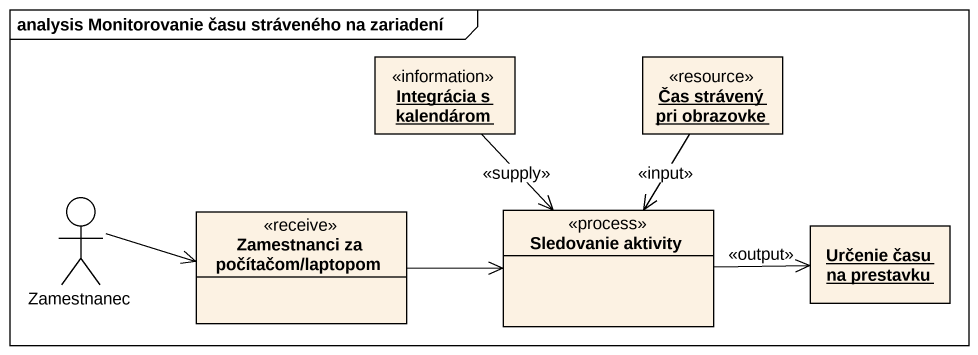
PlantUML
@startuml
mainframe analysis Monitorovanie času stráveného na zariadení
allowmixing
hide circle
hide empty members
object "Integrácia s kalendárom" as Integrácia_s_kalendárom <<information>>
object "Čas strávený pri obrazovke" as Čas_strávený_pri_obrazovke <<resource>>
actor Zamestnanec
class "Zamestnanci za počítačom/laptopom" as Zamestnanci_za_počítačom <<receive>>
class "Sledovanie aktivity" as Sledovanie_aktivity <<process>>
object "Určenie času na prestavku" as Určenie_času_na_prestavku
Integrácia_s_kalendárom --> Sledovanie_aktivity : <<supply>>
Čas_strávený_pri_obrazovke --> Sledovanie_aktivity : <<input>>
Zamestnanec -right-> Zamestnanci_za_počítačom
Zamestnanci_za_počítačom -right-> Sledovanie_aktivity
Sledovanie_aktivity -right-> Určenie_času_na_prestavku : <<output>>
@enduml
